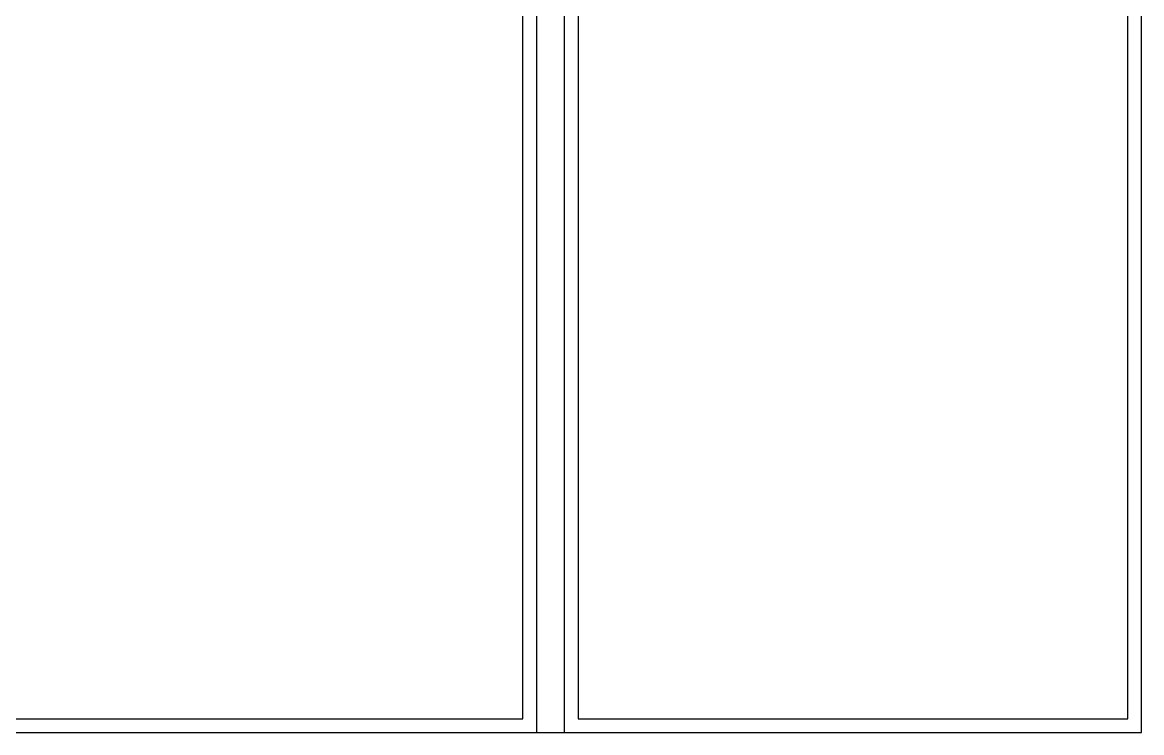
# Model space of a CAD drawing. Header units: metres. Extents: x 294 to 1101, y -498 to -355.
# Drawn here: x 501.247 to 502.866, y -489.145 to -488.118 of the extents above; entities that cross this region are included whole.
import ezdxf

# ---------------------------------------------------------------- set-up
doc = ezdxf.new("R2010")
doc.units = ezdxf.units.M
doc.layers.add('win', color=206, linetype='Continuous')

msp = doc.modelspace()

# ---------------------------------------------------------------- linework, layer by layer
at = {"layer": 'win'}
for p, q in [((501.9908, -489.1449), (501.9908, -486.4849)), ((502.0308, -489.1449), (502.0308, -486.4849)), ((502.866, -489.1449), (502.866, -486.4849)), ((501.9708, -489.1249), (501.9708, -486.5049)), ((502.0508, -486.5049), (502.0508, -489.1249)), ((502.846, -489.1249), (502.846, -486.5049)), ((500.4956, -489.1249), (501.9708, -489.1249)), ((502.0508, -489.1249), (502.846, -489.1249)), ((500.4756, -489.1449), (501.9908, -489.1449)), ((501.9908, -489.1449), (502.0308, -489.1449)), ((502.0308, -489.1449), (502.866, -489.1449))]:
    msp.add_line(p, q, dxfattribs=at)

doc.saveas('drawing.dxf')
